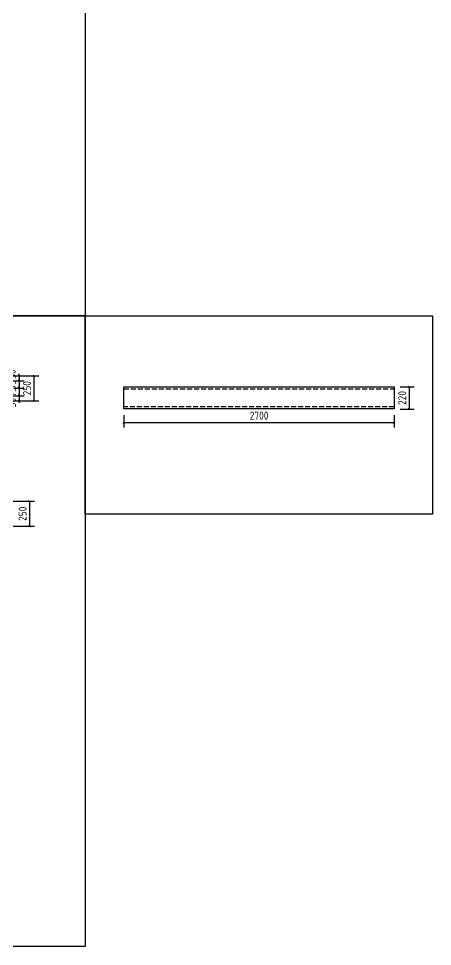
# Model space of a CAD drawing. Extents: x 810015 to 1451442, y -271755 to 145013.
# Drawn here: x 1139198 to 1159863, y -45574 to 782 of the extents above; entities that cross this region are included whole.
import ezdxf

# ---------------------------------------------------------------- set-up
doc = ezdxf.new("R2010")
doc.units = 0
doc.header["$LTSCALE"] = 1000
doc.header["$MEASUREMENT"] = 0
doc.linetypes.add('DASH', pattern=[0.35, 0.25, -0.1])
doc.styles.get("Standard").update_dxf_attribs({"font": 'gbenor.shx', "bigfont": 'gbcbig.shx'})
doc.dimstyles.get("Standard").update_dxf_attribs({"dimscale": 100, "dimtxt": 2.5, "dimasz": 1, "dimexe": 2.5, "dimexo": 3, "dimgap": 1.5, "dimtad": 1, "dimdec": 0, "dimzin": 0, "dimdsep": 46, "dimtxsty": 'Standard', "dimblk": 'ARCHTICK', "dimcen": 0.09, "dimadec": 0, "dimazin": 0, "dimtfac": 1, "dimtdec": 0, "dimtix": 1, "dimtmove": 2, "dimatfit": 3, "dimfxl": 1, "dimtolj": 1, "dimtzin": 0, "dimarcsym": 0})

# ---------------------------------------------------------------- blocks, each defined once
blk = doc.blocks.new('_ArchTick')
at = {"color": 0, "linetype": 'ByBlock', "const_width": 0.4}
blk.add_lwpolyline([(-0.5, -0.5), (0.5, 0.5)], dxfattribs=at)
blk = doc.blocks.new('*D131')
at = {"color": 0, "lineweight": -2}
for p, q in [((1138266, -23333), (1139996, -23333)), ((1139746, -23333), (1139746, -24583)), ((1138281, -24583), (1139996, -24583))]:
    blk.add_line(p, q, dxfattribs=at)
at = {"layer": 'Defpoints', "color": 0}
for p in [(1137966, -23333), (1137981, -24583), (1139746, -24583)]:
    blk.add_point(p, dxfattribs=at)
at = {"color": 0, "lineweight": -2, "xscale": 100, "yscale": 100, "zscale": 100}
for p, rotation in [((1139746, -23333), 90), ((1139746, -24583), 270)]:
    blk.add_blockref('_ArchTick', p, dxfattribs=dict(at, rotation=rotation))
at = {"color": 0, "insert": (1139396, -23958), "char_height": 400, "attachment_point": 5, "rotation": 90}
blk.add_mtext('\\A1;250', dxfattribs=at)
blk = doc.blocks.new('*D134')
at = {"color": 0, "lineweight": -2}
for p, q in [((1138979, -17061), (1139471, -17061)), ((1139221, -17061), (1139221, -16961)), ((1139221, -17061), (1139221, -17311)), ((1138804, -17311), (1139471, -17311)), ((1139221, -17311), (1139221, -17411))]:
    blk.add_line(p, q, dxfattribs=at)
at = {"layer": 'Defpoints', "color": 0}
for p in [(1138679, -17061), (1138504, -17311), (1139221, -17311)]:
    blk.add_point(p, dxfattribs=at)
at = {"color": 0, "lineweight": -2, "xscale": 100, "yscale": 100, "zscale": 100}
for p, rotation in [((1139221, -17061), 270), ((1139221, -17311), 90)]:
    blk.add_blockref('_ArchTick', p, dxfattribs=dict(at, rotation=rotation))
at = {"color": 0, "insert": (1138858, -16986), "char_height": 400, "attachment_point": 5, "rotation": 90}
blk.add_mtext('\\A1;50', dxfattribs=at)
blk = doc.blocks.new('*D135')
at = {"color": 0, "lineweight": -2}
for p, q in [((1138804, -17311), (1139471, -17311)), ((1139221, -17311), (1139221, -17211)), ((1139221, -17311), (1139221, -17686)), ((1138979, -17686), (1139471, -17686)), ((1139221, -17686), (1139221, -17786))]:
    blk.add_line(p, q, dxfattribs=at)
at = {"layer": 'Defpoints', "color": 0}
for p in [(1138504, -17311), (1138679, -17686), (1139221, -17686)]:
    blk.add_point(p, dxfattribs=at)
at = {"color": 0, "lineweight": -2, "xscale": 100, "yscale": 100, "zscale": 100}
for p, rotation in [((1139221, -17311), 270), ((1139221, -17686), 90)]:
    blk.add_blockref('_ArchTick', p, dxfattribs=dict(at, rotation=rotation))
at = {"color": 0, "insert": (1138871, -17498), "char_height": 400, "attachment_point": 5, "rotation": 90}
blk.add_mtext('\\A1;75', dxfattribs=at)
blk = doc.blocks.new('*D136')
at = {"color": 0, "lineweight": -2}
for p, q in [((1139221, -17686), (1139221, -17586)), ((1138804, -18061), (1139471, -18061)), ((1138979, -17686), (1139471, -17686)), ((1139221, -17686), (1139221, -18061)), ((1139221, -18061), (1139221, -18161))]:
    blk.add_line(p, q, dxfattribs=at)
at = {"layer": 'Defpoints', "color": 0}
for p in [(1138504, -18061), (1138679, -17686), (1139221, -18061)]:
    blk.add_point(p, dxfattribs=at)
at = {"color": 0, "lineweight": -2, "xscale": 100, "yscale": 100, "zscale": 100}
for p, rotation in [((1139221, -17686), 270), ((1139221, -18061), 90)]:
    blk.add_blockref('_ArchTick', p, dxfattribs=dict(at, rotation=rotation))
at = {"color": 0, "insert": (1138871, -17873), "char_height": 400, "attachment_point": 5, "rotation": 90}
blk.add_mtext('\\A1;75', dxfattribs=at)
blk = doc.blocks.new('*D137')
at = {"color": 0, "lineweight": -2}
for p, q in [((1138804, -18061), (1139471, -18061)), ((1139221, -18061), (1139221, -17961)), ((1139221, -18061), (1139221, -18311)), ((1138871, -18311), (1139471, -18311)), ((1139221, -18311), (1139221, -18411))]:
    blk.add_line(p, q, dxfattribs=at)
at = {"layer": 'Defpoints', "color": 0}
for p in [(1138504, -18061), (1138571, -18311), (1139221, -18311)]:
    blk.add_point(p, dxfattribs=at)
at = {"color": 0, "lineweight": -2, "xscale": 100, "yscale": 100, "zscale": 100}
for p, rotation in [((1139221, -18061), 270), ((1139221, -18311), 90)]:
    blk.add_blockref('_ArchTick', p, dxfattribs=dict(at, rotation=rotation))
at = {"color": 0, "insert": (1138864, -18407), "char_height": 400, "attachment_point": 5, "rotation": 90}
blk.add_mtext('\\A1;50', dxfattribs=at)
blk = doc.blocks.new('*D138')
at = {"color": 0, "lineweight": -2}
for p, q in [((1138660, -17061), (1140217, -17061)), ((1139967, -17061), (1139967, -18311)), ((1138868, -18311), (1140217, -18311))]:
    blk.add_line(p, q, dxfattribs=at)
at = {"layer": 'Defpoints', "color": 0}
for p in [(1138360, -17061), (1138568, -18311), (1139967, -18311)]:
    blk.add_point(p, dxfattribs=at)
at = {"color": 0, "lineweight": -2, "xscale": 100, "yscale": 100, "zscale": 100}
for p, rotation in [((1139967, -17061), 90), ((1139967, -18311), 270)]:
    blk.add_blockref('_ArchTick', p, dxfattribs=dict(at, rotation=rotation))
at = {"color": 0, "insert": (1139617, -17686), "char_height": 400, "attachment_point": 5, "rotation": 90}
blk.add_mtext('\\A1;250', dxfattribs=at)
blk = doc.blocks.new('*D1333')
at = {"color": 0, "lineweight": -2}
for p, q in [((1144458, -19024), (1144458, -19655)), ((1144458, -19405), (1157958, -19405)), ((1157958, -19024), (1157958, -19655))]:
    blk.add_line(p, q, dxfattribs=at)
at = {"layer": 'Defpoints', "color": 0}
for p in [(1144458, -18724), (1157958, -18724), (1157958, -19405)]:
    blk.add_point(p, dxfattribs=at)
at = {"color": 0, "lineweight": -2, "xscale": 100, "yscale": 100, "zscale": 100, "rotation": 180}
blk.add_blockref('_ArchTick', (1144458, -19405), dxfattribs=at)
at = {"color": 0, "lineweight": -2, "xscale": 100, "yscale": 100, "zscale": 100}
blk.add_blockref('_ArchTick', (1157958, -19405), dxfattribs=at)
at = {"color": 0, "insert": (1151208, -19055), "char_height": 400, "attachment_point": 5}
blk.add_mtext('\\A1;2700', dxfattribs=at)
blk = doc.blocks.new('*D1334')
at = {"color": 0, "lineweight": -2}
for p, q in [((1158258, -17624), (1158953, -17624)), ((1158703, -17624), (1158703, -18724)), ((1158258, -18724), (1158953, -18724))]:
    blk.add_line(p, q, dxfattribs=at)
at = {"layer": 'Defpoints', "color": 0}
for p in [(1157958, -17624), (1157958, -18724), (1158703, -18724)]:
    blk.add_point(p, dxfattribs=at)
at = {"color": 0, "lineweight": -2, "xscale": 100, "yscale": 100, "zscale": 100}
for p, rotation in [((1158703, -17624), 90), ((1158703, -18724), 270)]:
    blk.add_blockref('_ArchTick', p, dxfattribs=dict(at, rotation=rotation))
at = {"color": 0, "insert": (1158353, -18174), "char_height": 400, "attachment_point": 5, "rotation": 90}
blk.add_mtext('\\A1;220', dxfattribs=at)

msp = doc.modelspace()

# ---------------------------------------------------------------- linework, layer by layer
for p, q in [((1144458.2, -17623.7), (1157958.2, -17623.7)), ((1144458.2, -18723.7), (1144458.2, -17623.7)), ((1157958.2, -17623.7), (1157958.2, -18723.7)), ((1157958.2, -18723.7), (1144458.2, -18723.7))]:
    msp.add_line(p, q)
at = {"linetype": 'DASH'}
for p, q in [((1144458.2, -17723.7), (1157958.2, -17723.7)), ((1157958.2, -18623.7), (1144458.2, -18623.7))]:
    msp.add_line(p, q, dxfattribs=at)
for points in [[(1097974.1, 17425.9), (1142524.1, 17425.9), (1142524.1, -14074.1), (1097974.1, -14074.1)], [(1097974.1, -14074.1), (1142524.1, -14074.1), (1142524.1, -45574.1), (1097974.1, -45574.1)], [(1142524.1, -14074.1), (1159862.5, -14074.1), (1159862.5, -23979.1), (1142524.1, -23979.1)]]:
    msp.add_lwpolyline(points, close=True)

# ---------------------------------------------------------------- dimensions: what is measured, and where the dimension line sits
at = {"color": 3}
for base, p1, p2, picture, middle in [((1139220.8, -17310.8), (1138678.5, -17060.8), (1138503.6, -17310.8), '*D134', (1138857.9, -16985.8)), ((1139220.8, -18310.8), (1138503.5, -18060.8), (1138571.2, -18310.8), '*D137', (1138863.9, -18407.3))]:
    dim = msp.add_linear_dim(base=base, p1=p1, p2=p2, angle=90, dimstyle='Standard', override={"dimtxt": 4, "dimlfac": 0.2}, dxfattribs=at)
    dim.commit()
    dim.dimension.update_dxf_attribs({"geometry": picture, "text_midpoint": middle, "dimtype": 160})
for base, p1, p2, picture, middle in [((1139966.6, -18310.8), (1138360.4, -17060.8), (1138568.3, -18310.8), '*D138', (1139616.6, -17685.8)), ((1139220.8, -18060.8), (1138678.5, -17685.8), (1138503.5, -18060.8), '*D136', (1138870.8, -17873.3)), ((1139220.8, -17685.8), (1138503.6, -17310.8), (1138678.5, -17685.8), '*D135', (1138870.8, -17498.3)), ((1158703.2, -18723.7), (1157958.2, -17623.7), (1157958.2, -18723.7), '*D1334', (1158353.2, -18173.7)), ((1139746.2, -24582.9), (1137966, -23332.9), (1137981.2, -24582.9), '*D131', (1139396.2, -23957.9))]:
    dim = msp.add_linear_dim(base=base, p1=p1, p2=p2, angle=90, dimstyle='Standard', override={"dimtxt": 4, "dimlfac": 0.2}, dxfattribs=at)
    dim.commit()
    dim.dimension.update_dxf_attribs({"geometry": picture, "text_midpoint": middle})
dim = msp.add_linear_dim(base=(1157958.2, -19405.3), p1=(1144458.2, -18723.7), p2=(1157958.2, -18723.7), dimstyle='Standard', override={"dimtxt": 4, "dimlfac": 0.2}, dxfattribs=at)
dim.commit()
dim.dimension.update_dxf_attribs({"geometry": '*D1333', "text_midpoint": (1151208.2, -19055.3)})

doc.saveas('drawing.dxf')
